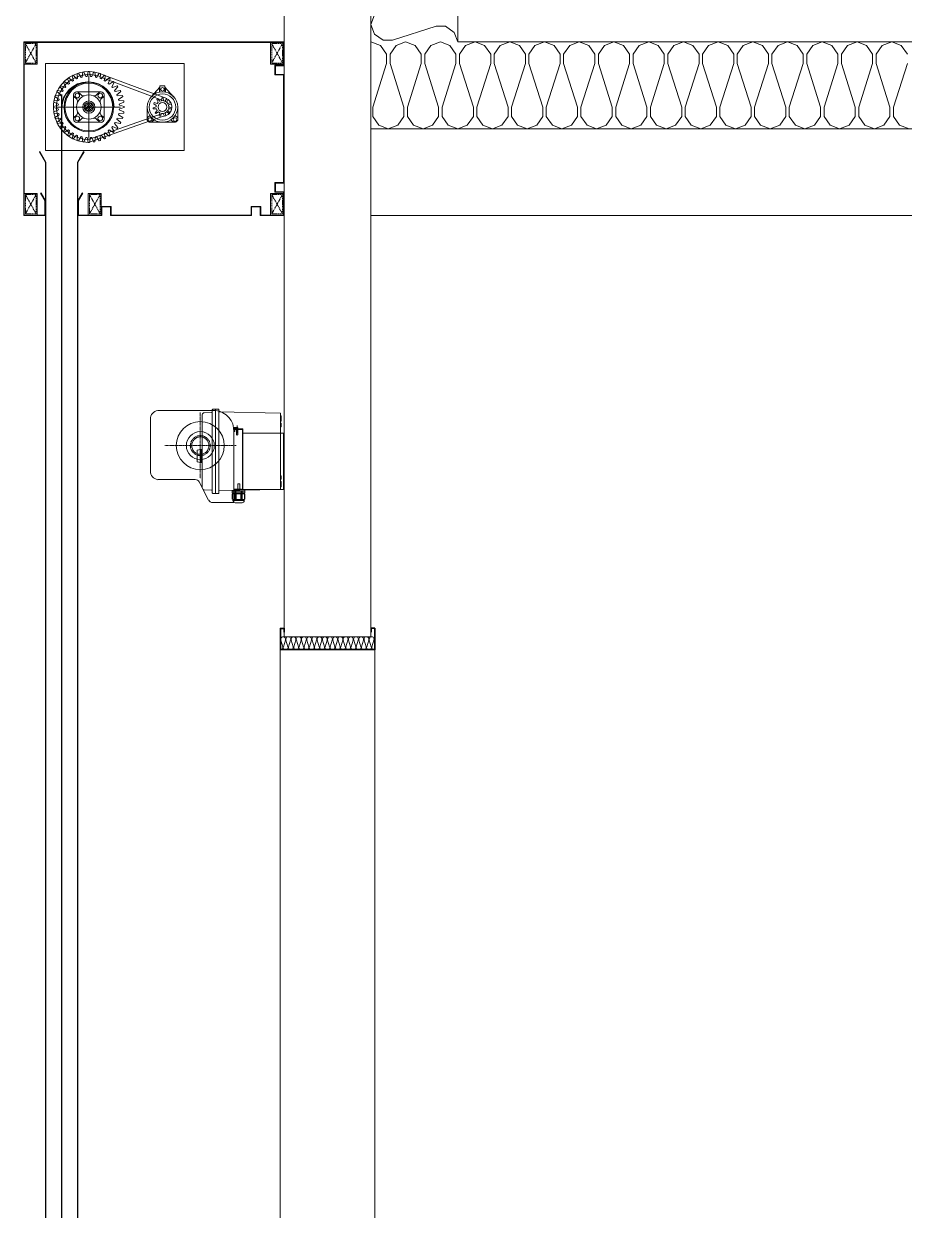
# Model space of a CAD drawing. Header units: millimetres. Extents: x -408440 to 245560, y -226171 to -13195.
# Drawn here: x 177843 to 182915, y -215713 to -208883 of the extents above; entities that cross this region are included whole.
import ezdxf
from ezdxf.xclip import XClip

# ---------------------------------------------------------------- set-up
doc = ezdxf.new("R2010")
doc.units = ezdxf.units.MM
doc.header["$LTSCALE"] = 5
doc.header["$MEASUREMENT"] = 0
for name, pattern in [('CEN', [62, 60, -1, 0, -1]), ('CENTER', [2, 1.25, -0.25, 0.25, -0.25]), ('HIDDENX2', [0.75, 0.5, -0.25])]:
    doc.linetypes.add(name, pattern=pattern)
doc.layers.get('0').update_dxf_attribs({"linetype": 'CONTINUOUS'})
for name, color, linetype, lineweight in [('A-CONC-LIN1', 2, 'CONTINUOUS', 40), ('A-ELEV-LIN3', 8, 'CONTINUOUS', 18), ('A-WAXM-PANL', 6, 'CONTINUOUS', 20), ('A-XXXX-INSL1', 15, 'CONTINUOUS', 18), ('A-XXXX-INSL2', 8, 'CONTINUOUS', 18), ('DJ', 7, 'CONTINUOUS', 5)]:
    doc.layers.add(name, color=color, linetype=linetype, lineweight=lineweight)
doc.layers.add('CEN', color=1, linetype='CEN')

# ---------------------------------------------------------------- blocks, each defined once
blk = doc.blocks.new('방화스크린(냉동전실)')
at = {"layer": 'A-ELEV-LIN3'}
for p, q in [((225602.9, 83862.7), (225460.5, 83809.3)), ((225606, 83856.5), (225463.7, 83803.1)), ((225593.2, 83856.9), (225590.9, 83855.2)), ((225590.9, 83855.2), (225595.2, 83844.5)), ((225593.2, 83856.9), (225602, 83849.4)), ((225604.2, 83863.4), (225601.7, 83862.1)), ((225601.7, 83862.1), (225604.3, 83850.8)), ((225604.2, 83863.4), (225611.8, 83854.6)), ((225614.2, 83855.6), (225611.8, 83854.6)), ((225616.1, 83868.1), (225613.4, 83867.2)), ((225613.4, 83867.2), (225614.2, 83855.6)), ((225616.1, 83868.1), (225622.3, 83858.2)), ((225624.8, 83858.9), (225622.3, 83858.2)), ((225625.8, 83870.4), (225624.8, 83858.9)), ((225628.6, 83870.9), (225625.8, 83870.4)), ((225628.6, 83870.9), (225633.2, 83860.2)), ((225635.8, 83860.4), (225633.2, 83860.2)), ((225638.6, 83871.6), (225635.8, 83860.4)), ((225641.4, 83871.6), (225638.6, 83871.6)), ((225640, 83717.2), (225640, 83862.8)), ((225641.4, 83871.6), (225644.2, 83860.4)), ((225646.8, 83860.2), (225644.2, 83860.4)), ((225651.4, 83870.9), (225646.8, 83860.2)), ((225654.2, 83870.4), (225651.4, 83870.9)), ((225654.2, 83870.4), (225655.2, 83858.9)), ((225657.7, 83858.2), (225655.2, 83858.9)), ((225663.9, 83868.1), (225657.7, 83858.2)), ((225666.6, 83867.2), (225663.9, 83868.1)), ((225666.6, 83867.2), (225665.8, 83855.6)), ((225668.2, 83854.6), (225665.8, 83855.6)), ((225675.8, 83863.4), (225668.2, 83854.6)), ((225678.3, 83862.1), (225675.7, 83850.8)), ((225678.3, 83862.1), (225675.8, 83863.4)), ((225686.9, 83856.9), (225678, 83849.4)), ((225689.1, 83855.2), (225684.8, 83844.5)), ((225689.1, 83855.2), (225686.9, 83856.9)), ((225464.7, 83835.9), (225444.6, 83813.8)), ((225463.3, 83834.3), (225463.3, 83824.4)), ((225476.1, 83838.8), (225464.7, 83838.8)), ((225464.7, 83824.7), (225464.7, 83838.8)), ((225476.1, 83824.6), (225476.1, 83838.8)), ((225476.1, 83835.7), (225496.1, 83813.8)), ((225477.4, 83834.3), (225477.4, 83824.4)), ((225567.9, 83828.3), (225566.6, 83825.8)), ((225567.9, 83828.3), (225579.2, 83825.7)), ((225574.8, 83839.1), (225573.1, 83836.8)), ((225573.1, 83836.8), (225580.6, 83828)), ((225574.8, 83839.1), (225585.5, 83834.8)), ((225580.6, 83828), (225579.2, 83825.7)), ((225583.3, 83848.7), (225581.3, 83846.7)), ((225581.3, 83846.7), (225587.2, 83836.8)), ((225583.3, 83848.7), (225593.2, 83842.7)), ((225587.2, 83836.8), (225585.5, 83834.8)), ((225595.2, 83844.5), (225593.2, 83842.7)), ((225604.3, 83850.8), (225602, 83849.4)), ((225640, 83847.9), (225642.2, 83847.9)), ((225640, 83847.2), (225642.2, 83847.2)), ((225678, 83849.4), (225675.7, 83850.8)), ((225686.8, 83842.7), (225684.8, 83844.5)), ((225696.7, 83848.7), (225686.8, 83842.7)), ((225698.7, 83846.7), (225692.8, 83836.8)), ((225694.5, 83834.8), (225692.8, 83836.8)), ((225705.2, 83839.1), (225694.5, 83834.8)), ((225698.7, 83846.7), (225696.7, 83848.7)), ((225706.9, 83836.8), (225699.4, 83828)), ((225700.8, 83825.7), (225699.4, 83828)), ((225712.1, 83828.3), (225700.8, 83825.7)), ((225706.9, 83836.8), (225705.2, 83839.1)), ((225713.4, 83825.8), (225712.1, 83828.3)), ((225451.4, 83800.2), (225450.2, 83797.7)), ((225451.4, 83800.2), (225458.1, 83798.2)), ((225459.9, 83808.9), (225457.5, 83807.3)), ((225457.5, 83807.3), (225460.6, 83801)), ((225460.6, 83801), (225458.1, 83798.2)), ((225459.9, 83808.9), (225464.5, 83803.5)), ((225468.1, 83804.5), (225464.5, 83803.5)), ((225468.9, 83811.5), (225468.1, 83804.5)), ((225471.8, 83811.5), (225468.9, 83811.5)), ((225471.8, 83811.5), (225472.7, 83804.5)), ((225476.3, 83803.5), (225472.7, 83804.5)), ((225480.8, 83808.9), (225476.3, 83803.5)), ((225483.2, 83807.3), (225480.2, 83801)), ((225482.6, 83798.1), (225480.2, 83801)), ((225483.2, 83807.3), (225480.8, 83808.9)), ((225489.3, 83800.2), (225482.6, 83798.1)), ((225490.5, 83797.7), (225489.3, 83800.2)), ((225559.6, 83804.2), (225559.1, 83801.4)), ((225559.1, 83801.4), (225569.8, 83796.8)), ((225559.6, 83804.2), (225571.1, 83805.2)), ((225562.8, 83816.6), (225561.9, 83813.9)), ((225561.9, 83813.9), (225571.8, 83807.7)), ((225562.8, 83816.6), (225574.4, 83815.8)), ((225566.6, 83825.8), (225575.4, 83818.2)), ((225571.8, 83807.7), (225571.1, 83805.2)), ((225575.4, 83818.2), (225574.4, 83815.8)), ((225604.8, 83818.1), (225604.8, 83761.8)), ((225604.8, 83815.2), (225612.2, 83807.8)), ((225611.9, 83825.2), (225668.1, 83825.2)), ((225614.8, 83825.2), (225622.2, 83817.8)), ((225635.5, 83799.5), (225649.5, 83785.4)), ((225650.5, 83789.4), (225639.4, 83800.5)), ((225665.2, 83825.2), (225657.8, 83817.8)), ((225675.2, 83815.2), (225667.8, 83807.8)), ((225675.2, 83818.1), (225675.2, 83761.8)), ((225713.4, 83825.8), (225704.6, 83818.2)), ((225705.6, 83815.8), (225704.6, 83818.2)), ((225717.2, 83816.6), (225705.6, 83815.8)), ((225718.1, 83813.9), (225708.2, 83807.7)), ((225708.9, 83805.2), (225708.2, 83807.7)), ((225720.4, 83804.2), (225708.9, 83805.2)), ((225720.9, 83801.4), (225710.2, 83796.8)), ((225718.1, 83813.9), (225717.2, 83816.6)), ((225720.9, 83801.4), (225720.4, 83804.2)), ((225435.2, 83790), (225435.2, 83759.7)), ((225448.9, 83788.3), (225455.6, 83790.3)), ((225448.9, 83788.3), (225449.3, 83785.5)), ((225449.3, 83785.5), (225456.3, 83785.7)), ((225450.2, 83797.7), (225456.2, 83794)), ((225453.2, 83777), (225457.8, 83782.2)), ((225453.2, 83777), (225455, 83774.8)), ((225455, 83774.8), (225460.8, 83778.8)), ((225456.2, 83794), (225455.6, 83790.3)), ((225456.3, 83785.7), (225457.8, 83782.2)), ((225460.8, 83778.8), (225464, 83776.7)), ((225462.9, 83769.7), (225464, 83776.7)), ((225465.6, 83769), (225468.4, 83775.4)), ((225468.4, 83775.4), (225472.2, 83775.4)), ((225640.9, 83715.3), (225470.5, 83775.3)), ((225475.1, 83769), (225472.2, 83775.4)), ((225476.6, 83776.7), (225479.8, 83778.7)), ((225477.8, 83769.7), (225476.6, 83776.7)), ((225485.7, 83774.8), (225479.8, 83778.7)), ((225482.8, 83782.2), (225484.4, 83785.6)), ((225487.5, 83777), (225482.8, 83782.2)), ((225491.4, 83785.5), (225484.4, 83785.6)), ((225490.5, 83797.7), (225484.6, 83793.9)), ((225485.1, 83790.2), (225484.6, 83793.9)), ((225491.8, 83788.3), (225485.1, 83790.2)), ((225485.7, 83774.8), (225487.5, 83777)), ((225491.4, 83785.5), (225491.8, 83788.3)), ((225505.5, 83790), (225505.5, 83759.7)), ((225558.4, 83791.4), (225569.6, 83794.2)), ((225558.4, 83791.4), (225558.4, 83788.6)), ((225558.4, 83788.6), (225569.6, 83785.8)), ((225559.1, 83778.6), (225569.8, 83783.2)), ((225559.1, 83778.6), (225559.6, 83775.8)), ((225559.6, 83775.8), (225571.1, 83774.8)), ((225561.9, 83766.1), (225571.8, 83772.3)), ((225712.8, 83790), (225567.2, 83790)), ((225569.8, 83796.8), (225569.6, 83794.2)), ((225569.6, 83785.8), (225569.8, 83783.2)), ((225571.1, 83774.8), (225571.8, 83772.3)), ((225582.8, 83790), (225582.1, 83790)), ((225612.2, 83772.2), (225604.8, 83764.8)), ((225629.5, 83790.6), (225640.6, 83779.5)), ((225630.5, 83794.6), (225644.5, 83780.5)), ((225632.5, 83797.5), (225647.5, 83782.5)), ((225667.8, 83772.2), (225675.2, 83764.8)), ((225708.2, 83772.3), (225708.9, 83774.8)), ((225718.1, 83766.1), (225708.2, 83772.3)), ((225720.4, 83775.8), (225708.9, 83774.8)), ((225710.4, 83794.2), (225710.2, 83796.8)), ((225710.2, 83783.2), (225710.4, 83785.8)), ((225720.9, 83778.6), (225710.2, 83783.2)), ((225721.6, 83791.4), (225710.4, 83794.2)), ((225721.6, 83788.6), (225710.4, 83785.8)), ((225720.4, 83775.8), (225720.9, 83778.6)), ((225721.6, 83788.6), (225721.6, 83791.4)), ((225441, 83770.6), (225435.2, 83764.8)), ((225440.1, 83754.9), (225500.6, 83754.9)), ((225451, 83760.7), (225445.2, 83754.9)), ((225462.9, 83769.7), (225465.6, 83769)), ((225641, 83708.4), (225470.6, 83768.4)), ((225475.1, 83769), (225477.8, 83769.7)), ((225489.7, 83760.7), (225495.5, 83754.9)), ((225499.7, 83770.6), (225505.5, 83764.8)), ((225561.9, 83766.1), (225562.8, 83763.4)), ((225562.8, 83763.4), (225574.4, 83764.2)), ((225566.6, 83754.2), (225575.4, 83761.8)), ((225566.6, 83754.2), (225567.9, 83751.7)), ((225567.9, 83751.7), (225579.2, 83754.3)), ((225573.1, 83743.1), (225580.6, 83752)), ((225574.4, 83764.2), (225575.4, 83761.8)), ((225574.8, 83740.9), (225585.5, 83745.2)), ((225579.2, 83754.3), (225580.6, 83752)), ((225585.5, 83745.2), (225587.2, 83743.2)), ((225611.9, 83754.8), (225668.1, 83754.8)), ((225622.2, 83762.2), (225614.8, 83754.8)), ((225657.8, 83762.2), (225665.2, 83754.8)), ((225692.8, 83743.2), (225694.5, 83745.2)), ((225705.2, 83740.9), (225694.5, 83745.2)), ((225699.4, 83752), (225700.8, 83754.3)), ((225706.9, 83743.1), (225699.4, 83752)), ((225712.1, 83751.7), (225700.8, 83754.3)), ((225704.6, 83761.8), (225705.6, 83764.2)), ((225713.4, 83754.2), (225704.6, 83761.8)), ((225717.2, 83763.4), (225705.6, 83764.2)), ((225712.1, 83751.7), (225713.4, 83754.2)), ((225717.2, 83763.4), (225718.1, 83766.1)), ((225573.1, 83743.1), (225574.8, 83740.9)), ((225581.3, 83733.3), (225587.2, 83743.2)), ((225581.3, 83733.3), (225583.3, 83731.3)), ((225583.3, 83731.3), (225593.2, 83737.2)), ((225590.9, 83724.8), (225595.2, 83735.5)), ((225590.9, 83724.8), (225593.2, 83723.1)), ((225593.2, 83737.2), (225595.2, 83735.5)), ((225593.2, 83723.1), (225602, 83730.6)), ((225601.7, 83717.9), (225604.3, 83729.2)), ((225601.7, 83717.9), (225604.2, 83716.6)), ((225602, 83730.6), (225604.3, 83729.2)), ((225604.2, 83716.6), (225611.8, 83725.4)), ((225611.8, 83725.4), (225614.2, 83724.4)), ((225613.4, 83712.8), (225614.2, 83724.4)), ((225616.1, 83711.9), (225622.3, 83721.8)), ((225622.3, 83721.8), (225624.8, 83721.1)), ((225625.8, 83709.6), (225624.8, 83721.1)), ((225628.6, 83709.1), (225633.2, 83719.8)), ((225633.2, 83719.8), (225635.8, 83719.6)), ((225638.6, 83708.4), (225635.8, 83719.6)), ((225641.4, 83708.4), (225644.2, 83719.6)), ((225644.2, 83719.6), (225646.8, 83719.8)), ((225651.4, 83709.1), (225646.8, 83719.8)), ((225654.2, 83709.6), (225655.2, 83721.1)), ((225655.2, 83721.1), (225657.7, 83721.8)), ((225663.9, 83711.9), (225657.7, 83721.8)), ((225665.8, 83724.4), (225668.2, 83725.4)), ((225666.6, 83712.8), (225665.8, 83724.4)), ((225675.8, 83716.6), (225668.2, 83725.4)), ((225675.7, 83729.2), (225678, 83730.6)), ((225678.3, 83717.9), (225675.7, 83729.2)), ((225675.8, 83716.6), (225678.3, 83717.9)), ((225686.9, 83723.1), (225678, 83730.6)), ((225684.8, 83735.5), (225686.8, 83737.2)), ((225689.1, 83724.8), (225684.8, 83735.5)), ((225696.7, 83731.3), (225686.8, 83737.2)), ((225686.9, 83723.1), (225689.1, 83724.8)), ((225698.7, 83733.3), (225692.8, 83743.2)), ((225696.7, 83731.3), (225698.7, 83733.3)), ((225705.2, 83740.9), (225706.9, 83743.1)), ((225613.4, 83712.8), (225616.1, 83711.9)), ((225625.8, 83709.6), (225628.6, 83709.1)), ((225638.6, 83708.4), (225641.4, 83708.4)), ((225651.4, 83709.1), (225654.2, 83709.6)), ((225663.9, 83711.9), (225666.6, 83712.8)), ((225652.1, 83687.8), (225651, 83687.2)), ((225665, 83663), (225651, 83687.2)), ((225666.2, 83663.4), (225652.1, 83687.8)), ((225665, 83663), (225665, 79540)), ((225666.2, 83663.4), (225666.2, 79540)), ((225738.8, 83663.4), (225752.9, 83687.8)), ((225738.8, 83663.4), (225738.8, 79540)), ((225740, 83663), (225754, 83687.2)), ((225740, 83663), (225740, 79540)), ((225752.9, 83687.8), (225754, 83687.2))]:
    blk.add_line(p, q, dxfattribs=at)
blk.add_lwpolyline([(225420, 83890), (225740, 83890), (225740, 83690), (225420, 83690)], close=True, dxfattribs=at)
for centre, radius in [((225470.3, 83830.7), 4.16), ((225640, 83790), 57.2), ((225640, 83790), 55), ((225470.3, 83790), 35.1), ((225470.3, 83790), 30.4), ((225470.3, 83790), 10.3), ((225613.6, 83816.4), 5.28), ((225640, 83790), 28.1), ((225640, 83790), 14.2), ((225640, 83790), 10.6), ((225666.4, 83816.4), 5.28), ((225441.5, 83761.2), 4.16), ((225499.2, 83761.2), 4.16), ((225613.6, 83763.6), 5.28), ((225666.4, 83763.6), 5.28)]:
    blk.add_circle(centre, radius, dxfattribs=at)
for centre, radius, start, end in [((225640, 83790), 81.6, 270.6676, 117.0579), ((225640, 83790), 74.7, 270.6651, 117.0605), ((225640, 83790), 58, 90, 180), ((225640, 83790), 57.3, 90, 180), ((225642.2, 83787.2), 60.7, 0, 90), ((225642.2, 83787.2), 60, 0, 90), ((225470.3, 83790), 21.6, 117.0304, 270.6943), ((225470.3, 83790), 14.7, 117.0304, 270.6943), ((225611.9, 83818.1), 7.04, 90, 180), ((225607.2, 83802.8), 7.04, 338.5782, 45), ((225627.2, 83822.7), 7.04, 225, 291.4218), ((225652.9, 83822.7), 7.04, 248.5782, 315), ((225672.8, 83802.8), 7.04, 135, 201.4218), ((225668.1, 83818.1), 7.04, 0, 90), ((225607.2, 83777.1), 7.04, 315, 21.4218), ((225672.8, 83777.1), 7.04, 158.5782, 225), ((225470.3, 83790), 46.4, 220.779, 229.221), ((225470.3, 83790), 46.4, 310.779, 319.221), ((225611.9, 83761.8), 7.04, 180, 270), ((225627.2, 83757.2), 7.04, 68.5782, 135), ((225652.9, 83757.2), 7.04, 45, 111.4218), ((225668.1, 83761.8), 7.04, 270, 0)]:
    blk.add_arc(centre, radius, start, end, dxfattribs=at)
at = {"layer": 'CEN', "color": 1, "linetype": 'CENTER'}
blk.add_line((225702.5, 79540), (225702.5, 83819.7), dxfattribs=at)
at = {"layer": 'DJ', "color": 8, "linetype": 'HIDDENX2'}
for p, q in [((225193.7, 83891.3), (225218.7, 83936.3)), ((225193.7, 83936.3), (225218.7, 83891.3)), ((225761.3, 83891.3), (225786.3, 83936.3)), ((225761.3, 83936.3), (225786.3, 83891.3)), ((225193.7, 83543.7), (225218.7, 83588.7)), ((225193.7, 83588.7), (225218.7, 83543.7)), ((225613.7, 83543.7), (225638.7, 83588.7)), ((225613.7, 83588.7), (225638.7, 83543.7)), ((225761.3, 83543.7), (225786.3, 83588.7)), ((225761.3, 83588.7), (225786.3, 83543.7))]:
    blk.add_line(p, q, dxfattribs=at)
at = {"layer": 'DJ', "color": 4}
for p, q in [((225702.2, 79541.5), (225702.2, 83787.2)), ((225702.9, 79541.5), (225702.9, 83787.2))]:
    blk.add_line(p, q, dxfattribs=at)
blk.add_lwpolyline([(225654, 83591.7), (225655, 83592.3), (225665, 83575), (225665, 83540), (225610, 83540), (225610, 83560), (225590, 83560), (225590, 83540), (225265, 83540), (225265, 83560), (225245, 83560), (225245, 83540), (225190, 83540), (225190, 83595), (225210, 83595), (225210, 83615), (225190, 83615), (225190, 83865), (225210, 83865), (225210, 83885), (225190, 83885), (225190, 83940), (225790, 83940), (225790, 83540), (225740, 83540), (225740, 83575), (225750, 83592.3), (225751, 83591.7)], dxfattribs=at)
at = {"layer": 'DJ', "color": 5}
for points in [[(225191.2, 83938.8), (225191.2, 83888.8), (225221.2, 83888.8), (225221.2, 83938.8)], [(225191.2, 83591.2), (225191.2, 83541.2), (225221.2, 83541.2), (225221.2, 83591.2)], [(225611.2, 83591.2), (225611.2, 83541.2), (225641.2, 83541.2), (225641.2, 83591.2)], [(225758.8, 83591.2), (225758.8, 83541.2), (225788.8, 83541.2), (225788.8, 83591.2)]]:
    blk.add_lwpolyline(points, close=True, dxfattribs=at)
at = {"layer": 'DJ', "color": 8}
for points in [[(225654, 83591.7), (225663.8, 83574.7), (225663.8, 83541.2), (225611.2, 83541.2), (225611.2, 83561.2), (225588.8, 83561.2), (225588.8, 83541.2), (225266.2, 83541.2), (225266.2, 83561.2), (225243.8, 83561.2), (225243.8, 83541.2), (225191.2, 83541.2), (225191.2, 83593.8), (225211.2, 83593.8), (225211.2, 83616.2), (225191.2, 83616.2), (225191.2, 83863.8), (225211.2, 83863.8), (225211.2, 83886.2), (225191.2, 83886.2), (225191.2, 83938.8), (225788.8, 83938.8)], [(225788.8, 83938.8), (225788.8, 83541.2), (225741.2, 83541.2), (225741.2, 83574.7), (225751, 83591.7)]]:
    blk.add_lwpolyline(points, dxfattribs=at)
at = {"layer": 'DJ', "color": 8, "linetype": 'HIDDENX2'}
for points in [[(225193.7, 83936.3), (225193.7, 83891.3), (225218.7, 83891.3), (225218.7, 83936.3)], [(225761.3, 83936.3), (225761.3, 83891.3), (225786.3, 83891.3), (225786.3, 83936.3)], [(225193.7, 83588.7), (225193.7, 83543.7), (225218.7, 83543.7), (225218.7, 83588.7)], [(225613.7, 83588.7), (225613.7, 83543.7), (225638.7, 83543.7), (225638.7, 83588.7)], [(225761.3, 83588.7), (225761.3, 83543.7), (225786.3, 83543.7), (225786.3, 83588.7)]]:
    blk.add_lwpolyline(points, close=True, dxfattribs=at)
at = {"layer": 'DJ', "color": 5}
blk.add_lwpolyline([(225788.8, 83888.8), (225758.8, 83888.8), (225758.8, 83938.8)], dxfattribs=at)
blk = doc.blocks.new('A$C2DEF4AB9')
at = {"color": 1}
for p, q in [((0, 130), (0, 0)), ((95, 130), (0, 130)), ((1.2, 130), (1.2, 0)), ((95, 130), (95, 0)), ((95, 0), (0, 0))]:
    blk.add_line(p, q, dxfattribs=at)
blk = doc.blocks.new('A$C7F173F1A')
at = {"color": 1, "linetype": 'ByBlock'}
for p, q in [((-13.3, 150.8), (-146.4, 150.8)), ((-198.2, 110.3), (-198.2, 95.6)), ((-188.4, 111.8), (-196.6, 111.8)), ((3.6, 11.3), (3.6, 131)), ((-188.4, 109.1), (-198.2, 109.1)), ((-194.6, 109.1), (-194.6, 95.6)), ((-188.4, 34.9), (-188.4, 104.7)), ((-202.8, -18.3), (-202.8, -31.2)), ((-197.7, -18.3), (-202.8, -18.3)), ((-197.7, -31.2), (-197.7, -18.3)), ((-204.4, -32), (-204.4, -31.2)), ((-196.3, -32), (-204.4, -32)), ((-202.8, -32), (-202.8, -32.6)), ((-201.8, -30.3), (-195, -30.3)), ((-197.7, -32.6), (-197.7, -32)), ((-196.3, -31.2), (-196.3, -32)), ((-194.8, -30.3), (-194.8, -31.2)), ((-151.6, -61.2), (-187.8, -61.2))]:
    blk.add_line(p, q, dxfattribs=at)
at = {"color": 1, "linetype": 'CENTER', "ltscale": 0.1}
for p, q in [((-111.4, 146.2), (-111.4, -5.6)), ((-29.8, 69.9), (-193.9, 69.9))]:
    blk.add_line(p, q, dxfattribs=at)
at = {"color": 1, "linetype": 'CENTER'}
for p, q in [((-196.4, 116.4), (-196.4, 97.6)), ((-195.9, -30.3), (-208.2, -30.3)), ((-202.8, -31.2), (-195, -31.2))]:
    blk.add_line(p, q, dxfattribs=at)
at = {"color": 1}
for p, q in [((-190.2, 108.8), (-209.4, 108.8)), ((-209.4, 108.8), (-209.4, -31.2)), ((-209.3, 108.8), (-190.1, 108.8)), ((-191.2, 107.2), (-208.2, 107.2)), ((-208.2, 107.2), (-208.2, -30.3)), ((-191.2, 102.1), (-191.2, 107.2)), ((-190.1, 102.1), (-191.2, 102.1)), ((-190.1, 102.1), (-190.2, 102.1)), ((-190.1, 108.8), (-190.1, 102.1)), ((-188.4, -61.2), (-188.4, 71.7)), ((-108.5, -13.9), (-130.6, -55.9)), ((-13.3, -8.5), (-99.6, -8.5)), ((-209.4, -31.2), (-195.8, -31.2)), ((-209.4, -31.2), (-195.8, -31.2)), ((-209.4, -31.2), (-207.8, -31.2)), ((-192.3, -31.2), (-195.7, -31.2)), ((-139.5, -61.2), (-188.4, -61.2))]:
    blk.add_line(p, q, dxfattribs=at)
at = {"color": 1, "linetype": 'Continuous'}
for p, q in [((-188.4, 104.7), (-188.4, 69.9)), ((-188.4, -30.3), (-195.9, -30.3)), ((-188.4, -31.2), (-195.8, -31.2))]:
    blk.add_line(p, q, dxfattribs=at)
at = {"color": 1}
for centre, radius in [((-111.4, 69.9), 55.3), ((-111.4, 69.9), 19.8), ((-111.4, 92.5), 0.988), ((-134.4, 69.9), 0.988), ((-88.7, 69.9), 0.988), ((-111.4, 46.9), 0.988)]:
    blk.add_circle(centre, radius, dxfattribs=at)
at = {"color": 1, "linetype": 'ByBlock'}
blk.add_circle((-111.4, 69.8), 32.2, dxfattribs=at)
at = {"color": 1, "linetype": 'CENTER'}
blk.add_circle((-111.4, 69.9), 22.9, dxfattribs=at)
at = {"color": 1, "linetype": 'Continuous'}
blk.add_arc((-141.9, 104.4), 46.6, 95.5051, 183.1857, dxfattribs=at)
at = {"color": 1, "linetype": 'ByBlock'}
for centre, radius, start, end in [((-16.8, 130.7), 20.4, 0.7733, 80.15), ((-196.6, 110.3), 1.58, 90, 180), ((-196.4, 95.6), 1.78, 180, 0), ((-16.8, 11.5), 20.4, 279.85, 359.2267), ((-200.2, -32.6), 2.56, 180, 0)]:
    blk.add_arc(centre, radius, start, end, dxfattribs=at)
at = {"color": 1}
for centre, start, end in [((-99.6, -18.5), 90, 152.229), ((-139.5, -51.2), 270, 332.229)]:
    blk.add_arc(centre, 10, start, end, dxfattribs=at)
blk = doc.blocks.new('에어커튼')
at = {"layer": 'A-ELEV-LIN3', "linetype": 'Continuous'}
for p, q in [((144.6, 3554.3), (137.1, 3554.2)), ((137.1, 3547.8), (137.1, 3554.2)), ((144.6, 3554.3), (150.6, 3554.3)), ((144.6, 3360.1), (144.6, 3554.3)), ((144.6, 3550.3), (144.6, 3554.3)), ((152.1, 3548.4), (152.1, 3552.8)), ((-4.9, 3538.8), (-6.4, 3538.7)), ((-6.4, 3538.7), (-6.4, 3526.9)), ((-4.9, 3526.8), (-6.4, 3526.9)), ((-4.9, 3369.3), (-4.9, 3545.2)), ((137.1, 3389.4), (137.1, 3547.8)), ((152.1, 3548.4), (152.1, 3389.4)), ((153.5, 3546.9), (170.8, 3546)), ((175.1, 3389.4), (175.1, 3541.5)), ((-4.9, 3521.8), (-6.4, 3521.7)), ((-6.4, 3521.7), (-6.4, 3513.9)), ((-4.9, 3513.8), (-6.4, 3513.9)), ((-4.9, 3400.6), (-6.4, 3400.5)), ((-6.4, 3392.7), (-6.4, 3400.5)), ((-4.9, 3392.6), (-6.4, 3392.7)), ((137.1, 3389.4), (137.1, 3366.7)), ((137.1, 3389.4), (137.1, 3369.3)), ((152.1, 3366.1), (152.1, 3389.4)), ((175.1, 3389.4), (175.1, 3373)), ((-4.9, 3387.6), (-6.4, 3387.5)), ((-6.4, 3375.7), (-6.4, 3387.5)), ((-4.9, 3375.6), (-6.4, 3375.7)), ((137.1, 3366.7), (137.1, 3360.3)), ((152.1, 3366.1), (152.1, 3361.7)), ((153.5, 3367.6), (170.8, 3368.5)), ((144.6, 3360.1), (137.1, 3360.3)), ((144.6, 3360.1), (150.6, 3360.2))]:
    blk.add_line(p, q, dxfattribs=at)
at = {"layer": 'A-ELEV-LIN3'}
for p, q in [((137.1, 3547.8), (-4.9, 3545.2)), ((175.1, 3461.3), (175.1, 3431.6)), ((175.1, 3461.3), (179.5, 3461.3)), ((179.5, 3461.1), (175.1, 3461.1)), ((179.5, 3460.8), (175.1, 3460.8)), ((179.5, 3459), (175.1, 3459)), ((179.5, 3458.7), (175.1, 3458.7)), ((179.5, 3456.9), (175.1, 3456.9)), ((179.5, 3456.6), (175.1, 3456.6)), ((179.5, 3454.8), (175.1, 3454.8)), ((179.5, 3454.5), (175.1, 3454.5)), ((179.5, 3452.7), (175.1, 3452.7)), ((179.5, 3452.4), (175.1, 3452.4)), ((179.5, 3450.6), (175.1, 3450.6)), ((179.5, 3450.3), (175.1, 3450.3)), ((179.5, 3448.5), (175.1, 3448.5)), ((179.5, 3448.2), (175.1, 3448.2)), ((179.5, 3446.4), (175.1, 3446.4)), ((179.5, 3446.1), (175.1, 3446.1)), ((179.5, 3444.7), (175.1, 3444.7)), ((179.5, 3444.3), (175.1, 3444.3)), ((179.5, 3461.3), (179.5, 3431.6)), ((179.5, 3461.2), (186.9, 3459.5)), ((186.9, 3459.5), (186.9, 3433.3)), ((187.2, 3459.5), (186.9, 3459.5)), ((187.2, 3459.5), (187.2, 3433.3)), ((179.5, 3442.6), (175.1, 3442.6)), ((179.5, 3442.2), (175.1, 3442.2)), ((179.5, 3440.5), (175.1, 3440.5)), ((179.5, 3440.1), (175.1, 3440.1)), ((179.5, 3438.4), (175.1, 3438.4)), ((179.5, 3438), (175.1, 3438)), ((179.5, 3436.3), (175.1, 3436.3)), ((179.5, 3435.9), (175.1, 3435.9)), ((179.5, 3434.2), (175.1, 3434.2)), ((179.5, 3433.8), (175.1, 3433.8)), ((179.5, 3432.1), (175.1, 3432.1)), ((179.5, 3431.7), (175.1, 3431.7)), ((175.1, 3431.6), (179.5, 3431.6)), ((179.5, 3431.6), (186.9, 3433.3)), ((187.2, 3433.3), (186.9, 3433.3)), ((137.1, 3366.7), (-4.9, 3369.3)), ((77.2, 3367.8), (77.2, 3361.4)), ((77.2, 3365.8), (106, 3365.8)), ((77.2, 3361.4), (106, 3361.4)), ((86.7, 3361.4), (80.4, 3361.1)), ((80.6, 3361.4), (80.4, 3361.1)), ((80.4, 3361.1), (81.1, 3360.4)), ((102, 3361.2), (81.2, 3360.4)), ((83.6, 3365.8), (83.6, 3361.4)), ((85.3, 3365.8), (85.3, 3361.4)), ((97.9, 3365.8), (97.9, 3361.4)), ((99.5, 3365.8), (99.5, 3361.4)), ((102.1, 3361.4), (102, 3361.2)), ((102, 3361.2), (102.7, 3360.4)), ((106, 3367.1), (106, 3361.4)), ((106, 3359), (77.2, 3359)), ((77.2, 3359), (77.2, 3347.4)), ((77.6, 3359), (77.6, 3347)), ((78.6, 3346.4), (78.6, 3343.7)), ((104.6, 3343.7), (78.6, 3343.7)), ((102.7, 3360.4), (80.4, 3359.5)), ((81.2, 3360.4), (80.4, 3359.5)), ((80.4, 3359.5), (80.9, 3359)), ((102.3, 3345.9), (80.8, 3345.9)), ((83.2, 3359), (83.2, 3346.5)), ((99.8, 3338.9), (83.3, 3338.9)), ((83.6, 3359), (83.6, 3347.8)), ((84.1, 3347.4), (84.8, 3347.4)), ((85.3, 3359), (85.3, 3347.8)), ((86.1, 3359), (86.1, 3346.7)), ((102, 3359.5), (88.4, 3359)), ((97, 3359), (97, 3346.7)), ((97.9, 3359), (97.9, 3347.8)), ((98.3, 3347.4), (99.1, 3347.4)), ((99.5, 3359), (99.5, 3347.8)), ((99.9, 3359), (99.9, 3346.5)), ((102.7, 3360.4), (102, 3359.5)), ((102, 3359.5), (102.4, 3359)), ((104.6, 3346.4), (104.6, 3343.7)), ((105.5, 3359), (105.5, 3347)), ((106, 3359), (106, 3347.4))]:
    blk.add_line(p, q, dxfattribs=at)
at = {"layer": 'A-ELEV-LIN3', "linetype": 'Continuous'}
for centre, start, end in [((150.6, 3552.8), 0, 89.5), ((153.6, 3548.4), 180, 267), ((150.6, 3361.7), 270.5, 0), ((153.6, 3366.1), 93, 180)]:
    blk.add_arc(centre, 1.5, start, end, dxfattribs=at)
at = {"layer": 'A-ELEV-LIN3'}
for centre, radius, start, end in [((170.6, 3541.5), 4.5, 0, 87), ((170.6, 3373), 4.5, 273, 0), ((80.8, 3351.1), 5.22, 225.8022, 314.1958), ((83.3, 3343.7), 4.76, 179.9996, 270), ((84.1, 3347.8), 0.438, 180, 270), ((91.6, 3363.8), 17.9, 246.5338, 293.4662), ((84.8, 3347.8), 0.438, 270, 0), ((98.3, 3347.8), 0.438, 180, 270), ((102.3, 3351.1), 5.22, 225.8042, 314.1958), ((99.1, 3347.8), 0.438, 270, 0), ((99.8, 3343.7), 4.76, 270, 0.0004)]:
    blk.add_arc(centre, radius, start, end, dxfattribs=at)
for name, p in [('A$C7F173F1A', (291.1, 3400.5)), ('A$C2DEF4AB9', (-13.3, 3369.3))]:
    blk.add_blockref(name, p, dxfattribs=at)
blk = doc.blocks.new('지하2층')
at = {"color": 6}
for p, q in [((4823264.8, -398068.7), (4823273.8, -398068.7)), ((4823264.8, -398068.7), (4823264.8, -398118.7)), ((4823265.4, -398069.3), (4823273.2, -398069.3)), ((4823265.4, -398069.3), (4823265.4, -398118.1)), ((4823273.2, -398069.3), (4823273.2, -398077.7)), ((4823273.8, -398077.7), (4823273.2, -398077.7)), ((4823273.8, -398068.7), (4823273.8, -398077.7)), ((4823482.8, -398068.7), (4823473.8, -398068.7)), ((4823473.8, -398068.7), (4823473.8, -398077.7)), ((4823473.8, -398077.7), (4823474.4, -398077.7)), ((4823482.2, -398069.3), (4823474.4, -398069.3)), ((4823474.4, -398069.3), (4823474.4, -398077.7)), ((4823482.2, -398069.3), (4823482.2, -398118.1)), ((4823482.8, -398068.7), (4823482.8, -398118.7)), ((4823482.8, -398118.7), (4823264.8, -398118.7)), ((4823482.2, -398118.1), (4823265.4, -398118.1))]:
    blk.add_line(p, q, dxfattribs=at)
at = {"layer": 'A-ELEV-LIN3'}
for p, q in [((4823264.8, -398118.7), (4823264.8, -401118.7)), ((4823482.8, -398118.7), (4823482.8, -401118.7))]:
    blk.add_line(p, q, dxfattribs=at)
at = {"layer": 'A-WAXM-PANL'}
blk.add_line((4823473.8, -398088.7), (4823473.8, -398088.7), dxfattribs=at)
for points in [[(4823273.8, -398088.7), (4823273.8, -391968.7)], [(4823473.8, -398088.7), (4823473.8, -391968.7)], [(4823473.8, -398088.7), (4823273.8, -398088.7)]]:
    blk.add_lwpolyline(points, dxfattribs=at)
at = {"layer": 'A-WAXM-PANL', "ltscale": 500}
for points in [[(4823473.8, -396918.7), (4826173.8, -396918.7), (4826173.8, -398088.7)], [(4823473.8, -397118.7), (4825973.8, -397118.7), (4825973.8, -398088.7)]]:
    blk.add_lwpolyline(points, dxfattribs=at)
at = {"layer": 'A-XXXX-INSL1'}
blk.add_lwpolyline([(4878023.8, -401268.7), (4878023.8, -392618.7), (4877823.8, -392618.7), (4877823.8, -392168.7), (4834823.8, -392168.7), (4834823.8, -392618.7), (4833823.8, -392618.7), (4833823.8, -392168.7), (4823673.8, -392168.7), (4823673.8, -396718.7), (4826373.8, -396718.7), (4826373.8, -398118.1)], dxfattribs=at)
at = {"layer": 'A-XXXX-INSL2'}
for points in [[(4823673.8, -396718.7), (4823665.8, -396696.7), (4823645.8, -396682.7), (4823623.8, -396682.7), (4823523.8, -396714.7), (4823501.8, -396714.7), (4823481.8, -396700.7), (4823473.8, -396678.7), (4823481.8, -396656.7)], [(4826373.8, -398068.7), (4826373.8, -396718.7), (4823673.8, -396718.7), (4823673.8, -391968.7)], [(4823473.8, -396718.7), (4823495.8, -396726.7), (4823509.8, -396746.7), (4823509.8, -396768.7), (4823477.8, -396868.7), (4823477.8, -396890.7), (4823491.8, -396910.7), (4823513.8, -396918.7), (4823535.8, -396910.7), (4823549.8, -396890.7), (4823549.8, -396868.7), (4823517.8, -396768.7), (4823517.8, -396746.7), (4823531.8, -396726.7), (4823553.8, -396718.7), (4823575.8, -396726.7), (4823589.8, -396746.7), (4823589.8, -396768.7), (4823557.8, -396868.7), (4823557.8, -396890.7), (4823571.8, -396910.7), (4823593.8, -396918.7), (4823615.8, -396910.7), (4823629.8, -396890.7), (4823629.8, -396868.7), (4823597.8, -396768.7), (4823597.8, -396746.7), (4823611.8, -396726.7), (4823633.8, -396718.7), (4823655.8, -396726.7), (4823669.8, -396746.7), (4823669.8, -396768.7), (4823637.8, -396868.7), (4823637.8, -396890.7), (4823651.8, -396910.7), (4823673.8, -396918.7), (4823695.8, -396910.7), (4823709.8, -396890.7), (4823709.8, -396868.7), (4823677.8, -396768.7), (4823677.8, -396746.7), (4823691.8, -396726.7), (4823713.8, -396718.7), (4823735.8, -396726.7), (4823749.8, -396746.7), (4823749.8, -396768.7), (4823717.8, -396868.7), (4823717.8, -396890.7), (4823731.8, -396910.7), (4823753.8, -396918.7), (4823775.8, -396910.7), (4823789.8, -396890.7), (4823789.8, -396868.7), (4823757.8, -396768.7), (4823757.8, -396746.7), (4823771.8, -396726.7), (4823793.8, -396718.7), (4823815.8, -396726.7), (4823829.8, -396746.7), (4823829.8, -396768.7), (4823797.8, -396868.7), (4823797.8, -396890.7), (4823811.8, -396910.7), (4823833.8, -396918.7), (4823855.8, -396910.7), (4823869.8, -396890.7), (4823869.8, -396868.7), (4823837.8, -396768.7), (4823837.8, -396746.7), (4823851.8, -396726.7), (4823873.8, -396718.7), (4823895.8, -396726.7), (4823909.8, -396746.7), (4823909.8, -396768.7), (4823877.8, -396868.7), (4823877.8, -396890.7), (4823891.8, -396910.7), (4823913.8, -396918.7), (4823935.8, -396910.7), (4823949.8, -396890.7), (4823949.8, -396868.7), (4823917.8, -396768.7), (4823917.8, -396746.7), (4823931.8, -396726.7), (4823953.8, -396718.7), (4823975.8, -396726.7), (4823989.8, -396746.7), (4823989.8, -396768.7), (4823957.8, -396868.7), (4823957.8, -396890.7), (4823971.8, -396910.7), (4823993.8, -396918.7), (4824015.8, -396910.7), (4824029.8, -396890.7), (4824029.8, -396868.7), (4823997.8, -396768.7), (4823997.8, -396746.7), (4824011.8, -396726.7), (4824033.8, -396718.7), (4824055.8, -396726.7), (4824069.8, -396746.7), (4824069.8, -396768.7), (4824037.8, -396868.7), (4824037.8, -396890.7), (4824051.8, -396910.7), (4824073.8, -396918.7), (4824095.8, -396910.7), (4824109.8, -396890.7), (4824109.8, -396868.7), (4824077.8, -396768.7), (4824077.8, -396746.7), (4824091.8, -396726.7), (4824113.8, -396718.7), (4824135.8, -396726.7), (4824149.8, -396746.7), (4824149.8, -396768.7), (4824117.8, -396868.7), (4824117.8, -396890.7), (4824131.8, -396910.7), (4824153.8, -396918.7), (4824175.8, -396910.7), (4824189.8, -396890.7), (4824189.8, -396868.7), (4824157.8, -396768.7), (4824157.8, -396746.7), (4824171.8, -396726.7), (4824193.8, -396718.7), (4824215.8, -396726.7), (4824229.8, -396746.7), (4824229.8, -396768.7), (4824197.8, -396868.7), (4824197.8, -396890.7), (4824211.8, -396910.7), (4824233.8, -396918.7), (4824255.8, -396910.7), (4824269.8, -396890.7), (4824269.8, -396868.7), (4824237.8, -396768.7), (4824237.8, -396746.7), (4824251.8, -396726.7), (4824273.8, -396718.7), (4824295.8, -396726.7), (4824309.8, -396746.7), (4824309.8, -396768.7), (4824277.8, -396868.7), (4824277.8, -396890.7), (4824291.8, -396910.7), (4824313.8, -396918.7), (4824335.8, -396910.7), (4824349.8, -396890.7), (4824349.8, -396868.7), (4824317.8, -396768.7), (4824317.8, -396746.7), (4824331.8, -396726.7), (4824353.8, -396718.7), (4824375.8, -396726.7), (4824389.8, -396746.7), (4824389.8, -396768.7), (4824357.8, -396868.7), (4824357.8, -396890.7), (4824371.8, -396910.7), (4824393.8, -396918.7), (4824415.8, -396910.7), (4824429.8, -396890.7), (4824429.8, -396868.7), (4824397.8, -396768.7), (4824397.8, -396746.7), (4824411.8, -396726.7), (4824433.8, -396718.7), (4824455.8, -396726.7), (4824469.8, -396746.7), (4824469.8, -396768.7), (4824437.8, -396868.7), (4824437.8, -396890.7), (4824451.8, -396910.7), (4824473.8, -396918.7), (4824495.8, -396910.7), (4824509.8, -396890.7), (4824509.8, -396868.7), (4824477.8, -396768.7), (4824477.8, -396746.7), (4824491.8, -396726.7), (4824513.8, -396718.7), (4824535.8, -396726.7), (4824549.8, -396746.7), (4824549.8, -396768.7), (4824517.8, -396868.7), (4824517.8, -396890.7), (4824531.8, -396910.7), (4824553.8, -396918.7), (4824575.8, -396910.7), (4824589.8, -396890.7), (4824589.8, -396868.7), (4824557.8, -396768.7), (4824557.8, -396746.7), (4824571.8, -396726.7), (4824593.8, -396718.7), (4824615.8, -396726.7), (4824629.8, -396746.7), (4824629.8, -396768.7), (4824597.8, -396868.7), (4824597.8, -396890.7), (4824611.8, -396910.7), (4824633.8, -396918.7), (4824655.8, -396910.7), (4824669.8, -396890.7), (4824669.8, -396868.7), (4824637.8, -396768.7), (4824637.8, -396746.7), (4824651.8, -396726.7), (4824673.8, -396718.7), (4824695.8, -396726.7), (4824709.8, -396746.7)], [(4824709.8, -396768.7), (4824677.8, -396868.7), (4824677.8, -396890.7), (4824691.8, -396910.7), (4824713.8, -396918.7)]]:
    blk.add_lwpolyline(points, dxfattribs=at)
blk.add_lwpolyline([(4823265.4, -398118.7, 0.508699), (4823270.7, -398111.4), (4823266.1, -398096, -1.37259), (4823276.7, -398096), (4823272.1, -398111.4, 1.37259), (4823282.7, -398111.4), (4823278.1, -398096, -1.37259), (4823288.7, -398096), (4823284.1, -398111.4, 1.37259), (4823294.7, -398111.4), (4823290.1, -398096, -1.37259), (4823300.7, -398096), (4823296.1, -398111.4, 1.37259), (4823306.7, -398111.4), (4823302.1, -398096, -1.37259), (4823312.7, -398096), (4823308.1, -398111.4, 1.37259), (4823318.7, -398111.4), (4823314.1, -398096, -1.37259), (4823324.7, -398096), (4823320.1, -398111.4, 1.37259), (4823330.7, -398111.4), (4823326.1, -398096, -1.37259), (4823336.7, -398096), (4823332.1, -398111.4, 1.37259), (4823342.7, -398111.4), (4823338.1, -398096, -1.37259), (4823348.7, -398096), (4823344.1, -398111.4, 1.37259), (4823354.7, -398111.4), (4823350.1, -398096, -1.37259), (4823360.7, -398096), (4823356.1, -398111.4, 1.37259), (4823366.7, -398111.4), (4823362.1, -398096, -1.37259), (4823372.7, -398096), (4823368.1, -398111.4, 1.37259), (4823378.7, -398111.4), (4823374.1, -398096, -1.37259), (4823384.7, -398096), (4823380.1, -398111.4, 1.37259), (4823390.7, -398111.4), (4823386.1, -398096, -1.37259), (4823396.7, -398096), (4823392.1, -398111.4, 1.37259), (4823402.7, -398111.4), (4823398.1, -398096, -1.37259), (4823408.7, -398096), (4823404.1, -398111.4, 1.37259), (4823414.7, -398111.4), (4823410.1, -398096, -1.37259), (4823420.7, -398096), (4823416.1, -398111.4, 1.37259), (4823426.7, -398111.4), (4823422.1, -398096, -1.37259), (4823432.7, -398096), (4823428.1, -398111.4, 1.37259), (4823438.7, -398111.4), (4823434.1, -398096, -1.37259), (4823444.7, -398096), (4823440.1, -398111.4, 1.37259), (4823450.7, -398111.4), (4823446.1, -398096, -1.37259), (4823456.7, -398096), (4823452.1, -398111.4, 1.37259), (4823462.7, -398111.4), (4823458.1, -398096, -1.37259), (4823468.7, -398096), (4823464.1, -398111.4, 1.37259), (4823474.7, -398111.4), (4823470.1, -398096, -1.37259), (4823480.7, -398096), (4823476.1, -398111.4, 0.508699), (4823481.4, -398118.7, 0.508699)], format="xyb", dxfattribs=at)
at = {"xscale": -1}
blk.add_blockref('에어커튼', (4823260.4, -401118.7), dxfattribs=at)
at = {"layer": 'A-CONC-LIN1', "xscale": -1}
blk.add_blockref('방화스크린(냉동전실)', (5048463.8, -480658.7), dxfattribs=at)

msp = doc.modelspace()

# ---------------------------------------------------------------- block references
ref = msp.add_blockref('지하2층', (-11878841.9, 782809.4), dxfattribs=dict(xscale=2.5, yscale=2.5, zscale=2.5))
XClip(ref).set_block_clipping_path([(4808205.797060851, -403539.763741599), (4837560.757056457, -389539.1669572717)])

doc.saveas('drawing.dxf')
